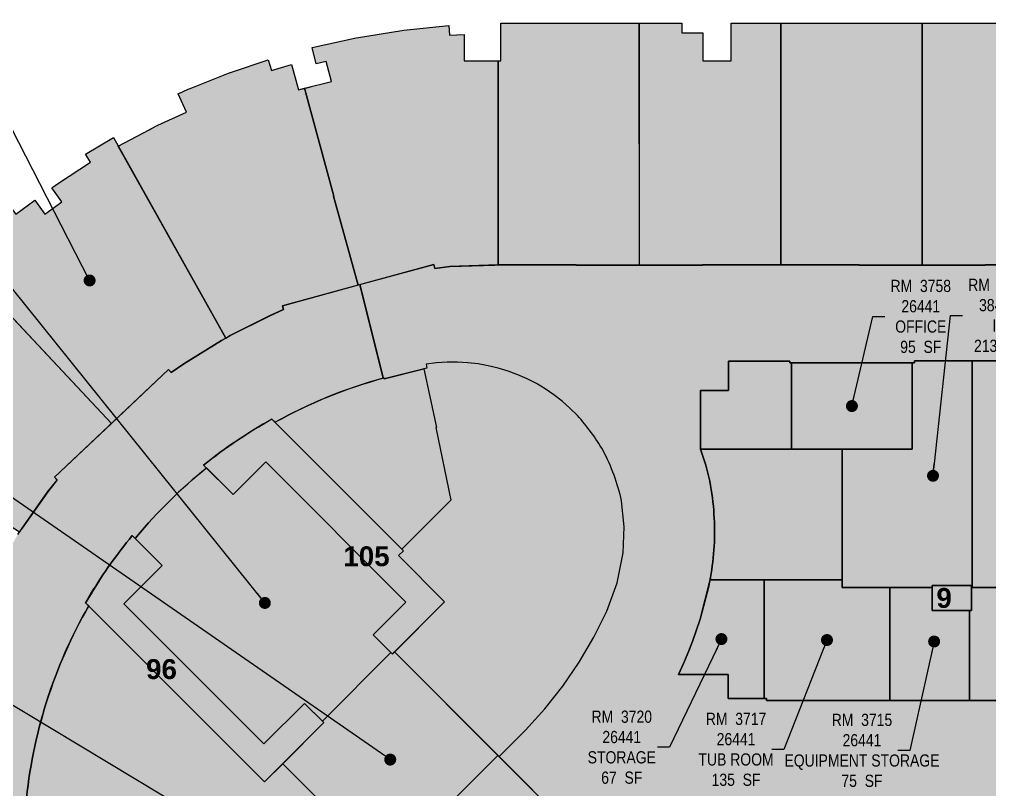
# Model space of a CAD drawing. Header units: inches. Extents: x -2929 to 5743, y -2530 to 4297.
# Drawn here: x 330 to 1446, y 3370 to 4255 of the extents above; entities that cross this region are included whole.
import ezdxf

# ---------------------------------------------------------------- set-up
doc = ezdxf.new("R2010")
doc.units = ezdxf.units.IN
doc.header["$LTSCALE"] = 48
doc.header["$MEASUREMENT"] = 0
doc.layers.get('Defpoints').update_dxf_attribs({"color": 31})
for name, color, linetype in [('0-LABEL', 3, 'Continuous'), ('1-NRT', 200, 'Continuous'), ('1-NRT-PTN', 253, 'Continuous'), ('3-FCM', 190, 'Continuous'), ('3-FCM-PTN', 9, 'Continuous'), ('4-OCC', 6, 'Continuous'), ('4-OCC-PTN', 95, 'Continuous')]:
    doc.layers.add(name, color=color, linetype=linetype)
doc.styles.add('AE-101i$0$Arial_B', font='arialbd.ttf', dxfattribs={"height": 9.132805816937543})
doc.styles.add('ArialN', font='ARIALN.TTF')
doc.dimstyles.new('AB-220', dxfattribs={"dimscale": 220, "dimtxt": 0.0703125, "dimasz": 0.0625, "dimexe": 0.0625, "dimexo": 0.125, "dimgap": 0.1875, "dimtad": 0, "dimdec": 4, "dimrnd": 0.0625, "dimzin": 0, "dimdsep": 46, "dimlunit": 4, "dimtxsty": 'ArialN', "dimblk": 'ARCHTICK', "dimcen": 0.0625, "dimclrd": 256, "dimclre": 256, "dimclrt": 256, "dimadec": 0, "dimazin": 0, "dimtfac": 1, "dimtdec": 4, "dimtofl": 0, "dimtmove": 2, "dimatfit": 3, "dimldrblk": 'DOT', "dimfxl": 0, "dimfrac": 2, "dimtolj": 1, "dimtzin": 0, "dimlwd": -1, "dimlwe": -1, "dimarcsym": 0})

# ---------------------------------------------------------------- blocks, each defined once
blk = doc.blocks.new('_ArchTick')
at = {"const_width": 0.15}
blk.add_lwpolyline([(-0.5, -0.5), (0.5, 0.5)], dxfattribs=at)
blk = doc.blocks.new('_Dot')
at = {"lineweight": -2}
blk.add_line((-0.5, 0), (-1, 0), dxfattribs=at)
at = {"const_width": 0.5}
blk.add_lwpolyline([(-0.25, 0, 1), (0.25, 0, 1)], format="xyb", close=True, dxfattribs=at)

msp = doc.modelspace()

# ---------------------------------------------------------------- hatches: boundary and pattern name
at = {"layer": '1-NRT-PTN'}
h = msp.add_hatch(color=256, dxfattribs=at)
h.dxf.hatch_style = 1
edge = h.paths.add_edge_path()
edge.add_arc((896.5788345172205, 3301.064143263566), 566.0000000000701, 123.87358516390111, 128.7614464714486, ccw=False)
edge.add_arc((896.5788345170831, 3301.064143263772), 565.9999999998222, 119.17595931820551, 123.87358516390131, ccw=False)
edge.add_line((620.6575997428681, 3795.253856026463), (771.8180864450424, 3644.093369333499))
edge.add_line((771.8180864450417, 3644.093369333498), (766.1612321955497, 3638.436515084005))
edge.add_line((766.1612321955504, 3638.436515084005), (819.2826291321903, 3585.315118147366))
edge.add_line((819.2826291321896, 3585.315118147366), (759.2795477531092, 3525.312036768284))
edge.add_line((759.2795477531099, 3525.312036768284), (737.0940724933807, 3547.497512028014))
edge.add_line((737.0940724933807, 3547.497512028014), (774.6461471156044, 3585.049586650236))
edge.add_line((774.6461471156038, 3585.049586650236), (613.6025777003695, 3746.09315606547))
edge.add_line((613.6025777003701, 3746.09315606547), (576.0505030781469, 3708.541081443247))
edge.add_line((576.0505030781469, 3708.541081443247), (542.2179711306667, 3742.407975779684))
h = msp.add_hatch(color=256, dxfattribs=at)
h.dxf.hatch_style = 1
edge = h.paths.add_edge_path()
edge.add_arc((896.5788345171909, 3301.06414326361), 566.0000000000178, 140.4632226110265, 148.7487238157145, ccw=False)
edge.add_line((460.0705024389886, 3661.364678964468), (494.4554515246496, 3626.946029889752))
edge.add_line((494.4554515246496, 3626.946029889752), (450.5260762892208, 3583.016654654322))
edge.add_line((450.5260762892208, 3583.016654654322), (611.569645704456, 3421.973085239087))
edge.add_line((611.569645704456, 3421.973085239087), (658.2516663910715, 3468.655105925727))
edge.add_line((658.2516663910715, 3468.655105925727), (680.4371416508161, 3446.469630665993))
edge.add_line((680.4371416508161, 3446.469630665993), (612.2767524872047, 3378.309241502382))
edge.add_line((612.2767524872047, 3378.309241502382), (406.4502341095949, 3584.135759877886))
edge.add_line((406.4502341095949, 3584.135759877886), (412.7052559420908, 3594.700585070389))
h = msp.add_hatch(color=256, dxfattribs=at)
h.dxf.hatch_style = 1
h.paths.add_polyline_path([(1379.827723035016, 3575.296629119158), (1379.827723035016, 3604.046333682068), (1425.077723035013, 3604.046333682068), (1425.077723035014, 3575.296629119158)])
at = {"layer": '3-FCM-PTN'}
h = msp.add_hatch(color=256, dxfattribs=at)
h.dxf.hatch_style = 1
edge = h.paths.add_edge_path()
edge.add_line((1113.585285168059, 3828.178176074537), (1113.585285168059, 3760.740676074537))
edge.add_arc((869.5289934594625, 3671.531797863113), 259.8493745889951, 3.151092987764514, 20.078663492426074, ccw=False)
edge.add_arc((828.7533601960399, 3666.157573796949), 300.8750000000045, -10.11773143963751, 3.7461406498250085, ccw=False)
edge.add_arc((828.7533601945615, 3666.157573797244), 300.8750000015119, 347.92381447971536, 349.8822685603567, ccw=False)
edge.add_line((1122.97008020435, 3603.210871797921), (1112.984782065922, 3565.510731136472))
edge.add_line((1112.984782065922, 3565.510731136472), (1104.188484346047, 3539.665506423167))
edge.add_line((1104.188484346047, 3539.665506423167), (1099.248014161426, 3526.938901211724))
edge.add_line((1099.248014161426, 3526.938901211724), (1093.951221618854, 3514.356446956004))
edge.add_line((1093.951221618854, 3514.356446956004), (1088.30203977551, 3501.928176074533))
edge.add_line((1088.30203977551, 3501.928176074533), (1145.459990067611, 3501.928176074533))
edge.add_line((1145.459990067611, 3501.928176074533), (1145.459990067611, 3474.303176074534))
edge.add_line((1145.459990067611, 3474.303176074534), (1189.334990067612, 3474.303176074534))
edge.add_line((1189.334990067612, 3474.303176074534), (1189.334990067612, 3472.053176074534))
edge.add_line((1189.334990067612, 3472.053176074534), (1334.709990067612, 3472.053176074534))
edge.add_line((1334.709990067612, 3472.053176074534), (1334.709990067612, 3471.928176074534))
edge.add_line((1334.709990067612, 3471.928176074534), (1501.584990067611, 3471.928176074533))
edge.add_line((1501.584990067611, 3471.928176074533), (1501.584990067611, 3500.053176074531))
edge.add_line((1501.584990067611, 3500.053176074531), (1517.084990070073, 3500.053176074531))
edge.add_line((1517.084990070073, 3500.053176074531), (1517.084990070073, 3496.802467389151))
edge.add_line((1517.084990070073, 3496.802467389151), (1586.584990064491, 3496.802467389147))
edge.add_line((1586.58499006449, 3496.802467389147), (1586.58499006449, 3518.0205109171))
edge.add_line((1586.58499006449, 3518.0205109171), (1698.584990067591, 3518.020510917099))
edge.add_line((1698.584990067591, 3518.020510917099), (1698.585005645883, 3515.553176074531))
edge.add_line((1698.585005645883, 3515.553176074531), (1690.58499006449, 3515.553176074532))
edge.add_line((1690.58499006449, 3515.553176074532), (1690.58499006449, 3467.053908979793))
edge.add_line((1690.58499006449, 3467.053908979793), (1944.629856332604, 3467.053908979793))
edge.add_line((1944.629856332605, 3467.053908979793), (1944.629856332605, 3363.989955279225))
edge.add_line((1944.629856332605, 3363.989955279225), (1842.834990067608, 3363.988674440919))
edge.add_line((1842.834990067607, 3363.988674440919), (1842.834990067607, 3359.816732366284))
edge.add_line((1842.834990067607, 3359.816732366284), (1050.508089415122, 3359.816732366284))
edge.add_line((1050.508089415122, 3359.816732366284), (989.1376522181092, 3298.446295169271))
edge.add_line((989.1376522181095, 3298.446295169271), (958.8493182682946, 3328.734629119086))
edge.add_line((958.8493182682946, 3328.734629119086), (959.7500842529448, 3329.635395103736))
edge.add_line((959.7500842529448, 3329.635395103736), (881.9317163849728, 3407.453772524686))
edge.add_line((881.9317163849728, 3407.453772524686), (883.6552843876598, 3409.177340527373))
edge.add_line((883.6552843876598, 3409.177340527373), (897.9741967066816, 3423.496252846395))
edge.add_line((897.9741967066816, 3423.496252846395), (912.2638406049364, 3437.785896744649))
edge.add_line((912.2638406049364, 3437.785896744649), (934.6866604830357, 3462.436781651963))
edge.add_line((934.6866604830357, 3462.436781651963), (955.3072573916024, 3488.540138059605))
edge.add_line((955.3072573916024, 3488.540138059605), (974.039545825502, 3515.967075133926))
edge.add_line((974.039545825502, 3515.967075133926), (990.8766938992298, 3544.717184870477))
edge.add_line((990.8766938992298, 3544.717184870477), (1005.651996921275, 3574.48272469499))
edge.add_line((1005.651996921275, 3574.48272469499), (1017.50323852472, 3607.241322090493))
edge.add_line((1017.50323852472, 3607.241322090493), (1024.408477142869, 3641.498707449107))
edge.add_line((1024.408477142869, 3641.498707449107), (1025.890987264949, 3671.437712928913))
edge.add_line((1025.890987264949, 3671.437712928913), (1022.820053897865, 3701.253310409965))
edge.add_arc((800.6183773625517, 3652.014098521061), 227.5919265759321, 12.49466316577075, 28.04783506278979)
edge.add_arc((813.0921144072177, 3651.725140562618), 216.8054369348037, 29.66547328204623, 42.88538997744268)
edge.add_arc((829.3031230552381, 3664.747293592507), 196.0710116686777, 43.32097591850849, 99.18573728670847)
edge.add_line((798.0032381658048, 3858.30389725843), (798.9524134671101, 3853.838378556734))
edge.add_line((798.9524134671101, 3853.838378556734), (749.7827731062703, 3841.579010322327))
edge.add_line((749.7827731062707, 3841.579010322327), (749.7827730980398, 3841.579010320268))
edge.add_line((749.7827730980398, 3841.579010320268), (749.4739990687349, 3842.531419951515))
edge.add_line((749.4739990687349, 3842.531419951515), (748.7949417685304, 3842.346447369204))
edge.add_line((748.7949417685304, 3842.346447369204), (721.8063388863111, 3949.757293578431))
edge.add_line((721.8063388863111, 3949.757293578431), (806.7753617338303, 3972.922508044709))
edge.add_line((806.7753617338299, 3972.922508044709), (807.998785444358, 3968.43504183268))
edge.add_line((807.998785444358, 3968.43504183268), (825.1264872671077, 3970.439519915887))
edge.add_line((825.1264872671077, 3970.439519915887), (876.9785407355621, 3972.221680410252))
edge.add_line((876.9785407355621, 3972.221680410252), (881.0224900644921, 3972.360671371135))
edge.add_line((881.0224900644921, 3972.360671371135), (886.6024529733459, 3972.552455279214))
edge.add_line((886.6024529733459, 3972.552455279214), (970.3974900644921, 3972.553188184486))
edge.add_line((970.3974900644921, 3972.553188184486), (970.3974900644921, 3972.302362978741))
edge.add_line((970.3974900644921, 3972.302362978741), (1115.834990064493, 3972.30236297874))
edge.add_line((1115.834990064493, 3972.30236297874), (1115.834990064493, 3972.553176074546))
edge.add_line((1115.834990064493, 3972.553176074546), (1148.45999006449, 3972.553176074541))
edge.add_line((1148.45999006449, 3972.553176074541), (1263.334990064494, 3972.553176074297))
edge.add_line((1263.334990064494, 3972.553176074297), (1295.959990064494, 3972.553176074521))
edge.add_line((1295.959990064494, 3972.553176074521), (1295.959990064494, 3972.303188184459))
edge.add_line((1295.959990064494, 3972.303188184459), (1440.834990064504, 3972.303188184482))
edge.add_line((1440.834990064504, 3972.303188184482), (1440.834990064504, 3972.555615586662))
edge.add_line((1440.834990064504, 3972.555615586662), (1597.772490064495, 3972.553188184425))
edge.add_line((1597.772490064494, 3972.553188184425), (1630.397490064491, 3972.553188184425))
edge.add_line((1630.397490064491, 3972.553188184425), (1630.397490064491, 3972.303188184466))
edge.add_line((1630.397490064491, 3972.303188184466), (1775.834990064487, 3972.303188184457))
edge.add_line((1775.834990064487, 3972.303188184457), (1775.831908637123, 3972.553150197932))
edge.add_line((1775.831908637123, 3972.553150197932), (1816.33499006449, 3972.553188184482))
edge.add_line((1816.33499006449, 3972.553188184482), (1816.334990064481, 3972.303188184481))
edge.add_line((1816.334990064481, 3972.303188184481), (1948.334990064489, 3972.303188184419))
edge.add_line((1948.334990064489, 3972.303188184419), (1948.33499006449, 3972.553188184518))
edge.add_line((1948.33499006449, 3972.553188184518), (2045.584990064494, 3972.553188184429))
edge.add_line((2045.584990064494, 3972.553188184429), (2045.584990064493, 4053.803176074535))
edge.add_line((2045.584990064493, 4053.803176074535), (2045.584990064494, 4070.802455279222))
edge.add_line((2045.584990064494, 4070.802455279222), (2115.584990064494, 4070.802455279221))
edge.add_line((2115.584990064494, 4070.802455279221), (2115.584990064494, 3969.927455279221))
edge.add_line((2115.584990064494, 3969.927455279221), (2281.917934720987, 3969.30245527922))
edge.add_line((2281.917934720987, 3969.30245527922), (2281.989690995811, 3874.053176074533))
edge.add_line((2281.989690995811, 3874.053176074533), (2110.459990064488, 3874.053176074533))
edge.add_line((2110.459990064488, 3874.053176074533), (2110.459990064488, 3792.553176074537))
edge.add_line((2110.459990064488, 3792.553176074537), (2103.084990064488, 3792.553238743247))
edge.add_line((2103.084990064488, 3792.553238743247), (2103.08499006761, 3737.803176074533))
edge.add_line((2103.08499006761, 3737.803176074533), (2129.709990067593, 3737.803176072857))
edge.add_line((2129.709990067593, 3737.803176072857), (2129.709990067593, 3502.053176074531))
edge.add_line((2129.709990067593, 3502.053176074531), (2105.709990064486, 3502.053176074531))
edge.add_line((2105.709990064486, 3502.053176074531), (2105.709990064486, 3466.803908979794))
edge.add_line((2105.709990064486, 3466.803908979794), (2129.709990067605, 3466.803908979794))
edge.add_line((2129.709990067605, 3466.803908979794), (2129.709990067605, 3367.053188184478))
edge.add_line((2129.709990067605, 3367.053188184478), (2105.709990064486, 3367.053188184478))
edge.add_line((2105.709990064486, 3367.053188184478), (2105.709990064486, 3235.553176074545))
edge.add_line((2105.709990064486, 3235.553176074545), (2108.459990064486, 3235.553176074545))
edge.add_line((2108.459990064486, 3235.553176074545), (2108.459990064527, 3183.115501280774))
edge.add_line((2108.459990064527, 3183.115501280774), (1997.584990061261, 3183.115501280774))
edge.add_line((1997.584990061261, 3183.115501280774), (1997.584990067613, 3367.052455279223))
edge.add_line((1997.584990067613, 3367.052455279223), (1950.584990111152, 3367.052455294324))
edge.add_line((1950.584990111152, 3367.052455294324), (1950.584990067614, 3363.989955279222))
edge.add_line((1950.584990067613, 3363.989955279222), (1944.645481332604, 3363.989955279225))
edge.add_line((1944.645481332605, 3363.989955279225), (1944.645683330921, 3467.053908979793))
edge.add_line((1944.64568333092, 3467.053908979793), (1997.584990061368, 3467.053908976992))
edge.add_line((1997.584990061368, 3467.053908976992), (1997.584990064494, 3867.053908979795))
edge.add_line((1997.584990064494, 3867.053908979795), (1690.584990064491, 3867.053908961947))
edge.add_line((1690.584990064491, 3867.053908961947), (1690.58499006745, 3816.145510917085))
edge.add_line((1690.58499006745, 3816.145510917085), (1573.709990064401, 3816.145510917085))
edge.add_line((1573.709990064401, 3816.145510917085), (1573.709990064401, 3832.053176074538))
edge.add_line((1573.709990064401, 3832.053176074538), (1500.459990064488, 3832.053176074538))
edge.add_line((1500.459990064489, 3832.053176074538), (1500.459990064497, 3862.178176074582))
edge.add_line((1500.459990064497, 3862.178176074582), (1359.334990067612, 3862.178176074535))
edge.add_line((1359.334990067612, 3862.178176074535), (1359.334990067612, 3859.803176074535))
edge.add_line((1359.334990067612, 3859.803176074535), (1216.084990067613, 3859.803176074535))
edge.add_line((1216.084990067613, 3859.803176074535), (1216.084990067613, 3861.928176074535))
edge.add_line((1216.084990067613, 3861.928176074535), (1145.584990067612, 3861.928176074537))
edge.add_line((1145.584990067612, 3861.928176074537), (1145.584990067612, 3828.178176074537))
edge.add_line((1145.584990067612, 3828.178176074537), (1113.585285168059, 3828.178176074537))
h = msp.add_hatch(color=256, dxfattribs=at)
h.dxf.hatch_style = 1
edge = h.paths.add_edge_path()
edge.add_line((480.7723087981258, 3009.271205364294), (481.1767059991093, 3009.675602565278))
edge.add_line((481.1767059991093, 3009.675602565278), (556.2994189567939, 3084.798315522962))
edge.add_line((556.2994189567939, 3084.798315522961), (880.4371067910629, 3408.935267263099))
edge.add_line((880.4371067910622, 3408.935267263099), (959.7210865845066, 3329.651287469587))
edge.add_line((959.7210865845066, 3329.651287469587), (958.8203205998568, 3328.750521484937))
edge.add_line((958.8203205998568, 3328.750521484937), (774.7957807960572, 3144.725981681133))
edge.add_line((774.7957807960572, 3144.725981681133), (774.4419638207298, 3144.372169169407))
edge.add_line((774.4419638207298, 3144.372169169407), (693.6552776549383, 3063.585478540015))
edge.add_line((693.6552776549388, 3063.585478540016), (377.2027230318868, 2747.132923916951))
edge.add_line((377.2027230318872, 2747.13292391695), (377.202723031887, 2726.047163010781))
edge.add_line((377.2027230318868, 2726.047163010781), (337.8277109222106, 2726.047163010781))
edge.add_line((337.8277109222108, 2726.047163010781), (337.8277109222108, 2443.718362933408))
edge.add_line((337.8277109222108, 2443.718362933408), (330.5777109222104, 2443.718362933408))
edge.add_line((330.5777109222099, 2443.718362933408), (330.5777109222097, 2368.173070709805))
edge.add_line((330.5777109222099, 2368.173070709805), (345.3277230350075, 2368.173070709805))
edge.add_line((345.3277230350077, 2368.173070709805), (345.3277192273131, 2300.297332000473))
edge.add_line((345.3277192273126, 2300.297332000473), (227.5152230350084, 2300.297332000473))
edge.add_line((227.5152230350086, 2300.297332000473), (227.5152230350116, 2375.547337804545))
edge.add_line((227.5152230350113, 2375.547337804545), (223.0788189388581, 2375.547337804545))
edge.add_line((223.0788189388586, 2375.547337804545), (223.0784889018948, 2471.734837804454))
edge.add_line((223.0784889018946, 2471.734837804454), (223.3259972200067, 2471.734837804454))
edge.add_line((223.3259972200067, 2471.734837804454), (223.3259972199821, 2617.047906385417))
edge.add_line((223.3259972199821, 2617.047906385417), (223.0759972199789, 2617.047906385417))
edge.add_line((223.0759972199789, 2617.047906385417), (223.0759972199562, 2797.172906385404))
edge.add_line((223.0759972199562, 2797.172906385404), (223.3259972199558, 2797.172906385404))
edge.add_line((223.3259972199558, 2797.172906385404), (223.3259972199739, 2942.049043546948))
edge.add_line((223.3259972199739, 2942.049043546948), (223.0759972199744, 2942.049043546948))
edge.add_line((223.0759972199744, 2942.049043546948), (223.0759972199967, 3122.174043546909))
edge.add_line((223.0759972199967, 3122.174043546908), (223.3259972199362, 3122.174043546908))
edge.add_line((223.3259972199362, 3122.174043546908), (223.3288189388645, 3191.548879222441))
edge.add_line((223.3288189388645, 3191.548879222441), (223.0759972199191, 3191.547163010769))
edge.add_line((223.0759972199194, 3191.547163010769), (223.0759972199298, 3284.109663010768))
edge.add_line((223.0759972199294, 3284.109663010768), (223.328818938875, 3284.109663010768))
edge.add_line((223.328818938875, 3284.109663010768), (223.3259972197823, 3301.033602811479))
edge.add_line((223.3259972197825, 3301.033602811479), (225.4623866154895, 3351.932914945446))
edge.add_line((225.4623866154898, 3351.932914945446), (225.6463596125375, 3356.797434942399))
edge.add_line((225.6463596125373, 3356.797434942399), (226.1261599134575, 3362.373460619361))
edge.add_line((226.1261599134577, 3362.373460619361), (232.6982989933645, 3412.948227209212))
edge.add_line((232.698298993364, 3412.948227209212), (235.8382854502947, 3430.228179886484))
edge.add_line((235.8382854502952, 3430.228179886484), (231.4484609566318, 3431.718324506521))
edge.add_line((231.4484609566316, 3431.718324506521), (289.2705738235738, 3602.310310045603))
edge.add_line((289.2705738235736, 3602.310310045603), (293.7392627698048, 3600.79339455127))
edge.add_line((293.739262769805, 3600.79339455127), (301.6962163674948, 3616.278288881504))
edge.add_line((301.6962163674948, 3616.278288881504), (327.5912034286093, 3660.919119877641))
edge.add_line((327.5912034286093, 3660.919119877641), (330.3707078396351, 3665.240229038418))
edge.add_line((330.3707078396351, 3665.240229038418), (333.4112453492144, 3669.960113646284))
edge.add_line((333.4112453492144, 3669.960113646284), (363.2478982946507, 3711.936585254942))
edge.add_line((363.2478982946504, 3711.936585254942), (373.8325810185111, 3725.298645289335))
edge.add_line((373.8325810185115, 3725.298645289335), (370.6497544802519, 3728.682245090647))
edge.add_line((370.6497544802514, 3728.682245090647), (501.8475754302708, 3852.100831223135))
edge.add_line((501.8475754302708, 3852.100831223136), (505.0320739027336, 3848.715609649157))
edge.add_line((505.0320739027338, 3848.715609649157), (519.4555293421508, 3858.738259805769))
edge.add_line((519.4555293421508, 3858.738259805769), (562.7396977702281, 3885.683829871351))
edge.add_line((562.7396977702283, 3885.683829871351), (567.6191526174257, 3888.445131440531))
edge.add_line((567.6191526174252, 3888.445131440531), (572.5273627478953, 3891.1591406237))
edge.add_line((572.5273627478955, 3891.1591406237), (618.1285833076208, 3914.001737878174))
edge.add_line((618.1285833076208, 3914.001737878174), (634.1923929249926, 3921.047988363599))
edge.add_line((634.1923929249924, 3921.047988363599), (632.9733174074088, 3925.53477512406))
edge.add_line((632.973317407409, 3925.53477512406), (721.799071853716, 3949.751455308439))
edge.add_line((721.7990718537158, 3949.751455308439), (747.86364904988, 3846.106992348416))
edge.add_line((747.8636490498802, 3846.106992348416), (748.7876747359348, 3842.340609099213))
edge.add_arc((896.704371262573, 3300.661440769172), 561.5119504641708, 105.2734304961236, 119.0253219318528)
edge.add_arc((878.9380096001139, 3324.795611002451), 531.8024903437381, 118.6131961946427, 128.8280798925444)
edge.add_arc((896.5521947323675, 3301.061414686595), 561.3371981902862, 128.7097795917252, 140.2621555218004)
edge.add_arc((871.2366136365843, 3320.326403057426), 529.5562146183627, 140.1140029927237, 150.5667578421164)
edge.add_arc((896.5788189388802, 3301.033575515809), 561.1249999999927, 150.1226528891559, 174.75821161997)
edge.add_arc((907.4836189317004, 3300.225622472311), 572.0580422736007, 174.7774093992154, 179.4419433045302)
edge.add_line((335.4527109222117, 3305.797337804561), (335.5777109222115, 3251.796604899302))
edge.add_line((335.5777109222117, 3251.796604899302), (335.5777109222115, 3119.972334150916))
edge.add_line((335.5777109222113, 3119.972334150916), (335.5777109222113, 3105.547163010788))
edge.add_line((335.5777109222113, 3105.547163010788), (334.8277109222113, 3105.547163010788))
edge.add_line((334.8277109222113, 3105.547163010788), (330.4527109222113, 3105.547163010788))
edge.add_line((330.4527109222113, 3105.547163010788), (330.8288189388877, 3105.547163010789))
edge.add_line((330.8288189388877, 3105.547163010789), (330.4527109222113, 3105.547163010788))
edge.add_line((330.4527109222113, 3105.547163010788), (330.8288189388873, 2992.638790672774))
edge.add_line((330.8288189388873, 2992.638790672775), (330.8288189388873, 2884.638790672775))
edge.add_arc((331.8288189388873, 2884.638790672775), 1, 180, 270)
edge.add_line((331.8288189388873, 2883.638790672775), (362.0641003130906, 2883.638790672775))
edge.add_line((362.0641003130904, 2883.638790672775), (482.5108391222564, 3004.08552948188))
edge.add_line((482.5108391222566, 3004.08552948188), (479.0487360189836, 3007.547632585153))
edge.add_line((479.0487360189836, 3007.547632585153), (480.7723087981258, 3009.271205364294))
at = {"layer": '4-OCC-PTN'}
h = msp.add_hatch(color=192, dxfattribs=at)
h.dxf.hatch_style = 1
h.paths.add_polyline_path([(1043.108900804393, 4250.297091906967), (883.9527230318965, 4250.2970505634), (883.9527230318965, 4206.797337804543), (881.0152230318965, 4206.797337804543), (881.0152230318965, 3972.354833101143), (886.5951859407505, 3972.546617009223), (970.3902230318965, 3972.547349914494), (1043.108900804391, 3972.296524708749)])
h = msp.add_hatch(color=192, dxfattribs=at)
h.dxf.hatch_style = 1
h.paths.add_polyline_path([(1148.452723031894, 3972.547337804549), (1115.827723031898, 3972.547337804554), (1115.827723031898, 3972.296524708748), (1043.390223031887, 3972.296524708749), (1043.108900804393, 4250.297091906967), (1092.077722710266, 4250.297091906967), (1092.077722710266, 4239.173070709803), (1116.327723031894, 4239.173070709803), (1116.327723031894, 4206.797337804543), (1148.577734010365, 4206.797346182251), (1148.577722710262, 4250.297119304289), (1205.890223031898, 4250.297119304289), (1205.890223031897, 3972.547337804428)])
h = msp.add_hatch(color=192, dxfattribs=at)
h.dxf.hatch_style = 1
h.paths.add_polyline_path([(1368.390151094231, 4250.297176404696), (1368.390151093534, 3972.297349914458), (1295.952723031899, 3972.297349914469), (1295.952723031899, 3972.547337804529), (1263.327723031899, 3972.547337804306), (1205.890223031897, 3972.547337804428), (1205.890223031898, 4250.297119304289), (1368.390151094231, 4250.297119303881)])
h = msp.add_hatch(color=192, dxfattribs=at)
h.dxf.hatch_style = 1
h.paths.add_polyline_path([(1542.077723031881, 4206.797337804543), (1542.077723031877, 4084.230434923013), (1540.890223031897, 4084.230434923013), (1540.890223031897, 3972.548229618151), (1440.827723031909, 3972.547349914452), (1440.827723031909, 3972.297349914447), (1368.390223031904, 3972.297349914458), (1368.390151094231, 4250.29717618488), (1471.32772271004, 4250.29717618488), (1471.32772271004, 4239.173070709801), (1483.327723031894, 4239.173070709801), (1483.327723031894, 4206.797337804543)])
h = msp.add_hatch(color=192, dxfattribs=at)
h.dxf.hatch_style = 1
h.paths.add_polyline_path([(881.0152230318965, 3972.354833101143), (825.1192202345121, 3970.433681645895), (807.9915184117624, 3968.429203562688), (806.7680947012343, 3972.916669774717), (719.880811616958, 3949.228477541973), (691.5348102700145, 4051.435642577916), (691.8780904583527, 4051.530847455945), (658.2305504252404, 4175.357397391332), (689.0400248025289, 4183.039062106469), (683.246726752463, 4206.27500901241), (671.6030534156234, 4203.371915193158), (666.9333105213614, 4222.101470796506), (717.6311628414578, 4233.242793061712), (720.1208557670266, 4233.71731433324), (770.0944996181613, 4241.798062488797), (772.5726432049735, 4242.127917552636), (824.1981274369703, 4247.534294908317), (825.0466591808474, 4236.437856194803), (841.5777230318879, 4237.10021005487), (841.5777230318879, 4206.797337804543), (881.0152230318965, 4206.797337804543)])
h = msp.add_hatch(color=192, dxfattribs=at)
h.dxf.hatch_style = 1
h.paths.add_polyline_path([(719.880811616958, 3949.228477541973), (632.9733174073699, 3925.534775124205), (634.1923929249924, 3921.047988363599), (618.1285833076208, 3914.001737878174), (572.5273627478955, 3891.1591406237), (570.29117163908, 3889.941533992611), (567.6191526174252, 3888.445131440531), (444.1308484280362, 4108.949364934948), (479.7077882493409, 4127.632757268375), (479.6475100834255, 4127.741501956711), (481.5406909273165, 4128.728553032701), (489.5310203412728, 4132.888069975692), (522.4678986220547, 4147.898327816636), (512.8538461450157, 4168.994521829165), (524.5084558848121, 4174.305813030378), (526.8693924867048, 4175.307958358511), (570.7212361272723, 4192.581510670503), (573.1278998136722, 4193.457456587688), (616.5029543693786, 4207.966577724499), (620.2089806599929, 4195.844582823076), (643.1374923171652, 4202.85445765759), (651.1335740386226, 4173.587922442715), (658.230675398227, 4175.357428550638), (691.8780904583527, 4051.530847455945), (691.5348102700141, 4051.435642577916)])
h = msp.add_hatch(color=192, dxfattribs=at)
h.dxf.hatch_style = 1
h.paths.add_polyline_path([(567.6212686270537, 3888.441353033346), (562.7396977702283, 3885.683829871351), (519.4410918946992, 3858.728227432766), (505.0320739027338, 3848.715609649157), (501.8475754302713, 3852.100831223136), (436.2486649552957, 3790.391538156925), (254.6629380271138, 3983.635780663019), (280.7430503630749, 4007.529707235716), (282.6758868285697, 4009.215152487394), (319.5490674754792, 4039.611057399914), (326.4003067782132, 4030.841871111661), (348.2112650896934, 4046.98113147398), (359.7224328584125, 4030.889466593609), (379.2422081909599, 4044.852932172285), (367.6601941047356, 4061.043634372086), (375.4736562649896, 4066.215252226883), (375.4043323913688, 4066.31998917355), (412.210953515033, 4090.68176056703), (406.4961893993463, 4099.759980535786), (438.6652026435622, 4118.708977735279)])
h = msp.add_hatch(color=192, dxfattribs=at)
h.dxf.hatch_style = 1
h.paths.add_polyline_path([(262.3234992104508, 3975.483328120264), (436.2486649552957, 3790.391538156925), (370.6497544802514, 3728.682245090647), (373.829055228508, 3725.294242773161), (362.9539738650892, 3711.532065631243), (333.4323436619793, 3669.945120322778), (332.0886290682056, 3667.933198244826), (330.3605924865119, 3665.246735624477), (117.9324314346559, 3801.8887385688), (128.7880903206428, 3818.928710115965), (119.5900571927655, 3825.132861493993), (147.3113446855668, 3864.05445034884), (148.8547494081308, 3866.102619394453), (177.8220779144058, 3902.521158493605), (179.4511923399814, 3904.45984403012), (210.2661714449137, 3939.289900464657), (212.0174692673581, 3941.167815564742), (245.4086227196713, 3975.132835021845), (253.3139033295429, 3967.227554411973)])
h = msp.add_hatch(color=192, dxfattribs=at)
h.dxf.hatch_style = 1
edge = h.paths.add_edge_path()
edge.add_line((761.6695575610056, 3527.70204657618), (881.9244493523777, 3407.447934254695))
edge.add_line((881.9244493523772, 3407.447934254695), (883.6480173550642, 3409.171502257382))
edge.add_line((883.6480173550642, 3409.171502257382), (897.966929674086, 3423.490414576403))
edge.add_line((897.966929674086, 3423.490414576403), (912.2565735723408, 3437.780058474658))
edge.add_line((912.2565735723408, 3437.780058474658), (934.6793934504401, 3462.430943381971))
edge.add_line((934.6793934504401, 3462.430943381971), (955.2999903590069, 3488.534299789613))
edge.add_line((955.2999903590069, 3488.534299789613), (974.0322787929065, 3515.961236863935))
edge.add_line((974.0322787929065, 3515.961236863935), (990.8694268666343, 3544.711346600485))
edge.add_line((990.8694268666343, 3544.711346600485), (1005.644729888679, 3574.476886424998))
edge.add_line((1005.644729888679, 3574.476886424998), (1017.495971492125, 3607.235483820501))
edge.add_line((1017.495971492125, 3607.235483820501), (1024.401210110274, 3641.492869179116))
edge.add_line((1024.401210110274, 3641.492869179116), (1025.883720232354, 3671.431874658922))
edge.add_line((1025.883720232354, 3671.431874658922), (1022.81278686527, 3701.247472139974))
edge.add_arc((800.6111103299597, 3652.008260251069), 227.591926575929, 12.49466316577105, 28.04783506279009)
edge.add_arc((813.0848473746182, 3651.719302292627), 216.8054369348069, 29.66547328204555, 42.885389977442)
edge.add_arc((829.2958560226443, 3664.741455322518), 196.0710116686749, 43.32097591850835, 99.1857372867091)
edge.add_line((797.9959711332092, 3858.298058988438), (798.9451464345145, 3853.832540286743))
edge.add_line((798.9451464345145, 3853.832540286743), (795.4687029207996, 3852.920360002669))
edge.add_line((795.4687029207996, 3852.920360002669), (809.7579127890806, 3785.694913015834))
edge.add_line((809.7579127890806, 3785.694913015834), (809.2546579750226, 3785.587942902914))
edge.add_line((809.2546579750226, 3785.587942902914), (826.3533337569181, 3702.075762203658))
edge.add_line((826.3533337569181, 3702.075762203658), (770.0945136659122, 3645.816942112628))
edge.add_line((770.0945136659122, 3645.816942112628), (771.8180864450417, 3644.093369333498))
edge.add_line((771.8180864450417, 3644.093369333498), (766.1612321955499, 3638.436515084005))
edge.add_line((766.1612321955504, 3638.436515084005), (819.2826291321901, 3585.315118147366))
edge.add_line((819.2826291321896, 3585.315118147366), (761.6695575610051, 3527.70204657618))
h = msp.add_hatch(color=192, dxfattribs=at)
h.dxf.hatch_style = 1
h.paths.add_polyline_path([(1145.577723035016, 3861.922337804545), (1216.077723035017, 3861.922337804545), (1216.077723035017, 3859.797337804543), (1218.202723035017, 3859.797337804543), (1218.202723035017, 3760.734837804544), (1113.578018135464, 3760.734837804544), (1113.578018135464, 3828.172337804545), (1145.577723035016, 3828.172337804545)])
h = msp.add_hatch(color=192, dxfattribs=at)
h.dxf.hatch_style = 1
h.paths.add_polyline_path([(1356.890223035016, 3859.797337804543), (1356.890223035016, 3760.734837804544), (1218.202723035017, 3760.734837804544), (1218.202723035017, 3859.797337804543)])
h = msp.add_hatch(color=91, dxfattribs=at)
h.dxf.hatch_style = 1
h.paths.add_polyline_path([(1425.952723034933, 3862.172337804543), (1425.952723035017, 3601.608833682067), (1425.077723035014, 3601.608833682067), (1425.077723035013, 3604.046333682068), (1379.827723035016, 3604.046333682068), (1379.827723035016, 3601.608833682067), (1276.202723031886, 3601.608833682067), (1276.202723031886, 3760.734837804544), (1356.890223035016, 3760.734837804544), (1356.890223035016, 3859.797337804543), (1359.327723035016, 3859.797337804542), (1359.327723035017, 3862.172337804543)])
h = msp.add_hatch(color=55, dxfattribs=at)
h.dxf.hatch_style = 1
h.paths.add_polyline_path([(1573.702723031873, 3832.047337804546), (1573.702723034997, 3604.052535972143), (1517.077723037478, 3604.052535972143), (1517.077723037478, 3601.608833682067), (1425.952723035017, 3601.608833682067), (1425.952723034933, 3862.172337804565), (1500.452723031894, 3862.17233780459), (1500.452723031894, 3832.047337804546)])
h = msp.add_hatch(color=192, dxfattribs=at)
h.dxf.hatch_style = 1
edge = h.paths.add_edge_path()
edge.add_line((749.7755060736736, 3841.573172052335), (795.4687029208001, 3852.920360002669))
edge.add_line((795.4687029207996, 3852.920360002669), (809.757912789066, 3785.694913015831))
edge.add_line((809.757912789066, 3785.694913015831), (809.2546579750226, 3785.587942902914))
edge.add_line((809.2546579750226, 3785.587942902914), (826.3533337569181, 3702.075762203658))
edge.add_line((826.3533337569181, 3702.075762203658), (770.0945136659122, 3645.816942112628))
edge.add_line((770.0945136659122, 3645.816942112628), (624.2609560476553, 3791.650499730886))
edge.add_arc((896.5556172825454, 3301.027521875581), 561.1196743446369, 105.19675994380819, 119.03017723451, ccw=False)
edge.add_line((749.4667320366389, 3842.525581681659), (749.7755060736736, 3841.573172052335))
h = msp.add_hatch(color=192, dxfattribs=at)
h.dxf.hatch_style = 1
edge = h.paths.add_edge_path()
edge.add_line((1113.578018135464, 3760.734837804545), (1276.202723031886, 3760.734837804544))
edge.add_line((1276.202723031886, 3760.734837804544), (1276.202723031886, 3610.734104899278))
edge.add_line((1276.202723031886, 3610.734104899278), (1124.473420004603, 3610.734104899278))
edge.add_arc((828.7460931797405, 3666.151735523967), 300.8749999834365, 349.3861924692804, 349.8822685603783)
edge.add_arc((828.7460931634482, 3666.151735526957), 300.8750000000007, 349.8822685603625, 363.746140649825)
edge.add_arc((869.5217264268642, 3671.525959593122), 259.8493745889981, 3.151092987764365, 20.07866349242601)
h = msp.add_hatch(color=192, dxfattribs=at)
h.dxf.hatch_style = 1
edge = h.paths.add_edge_path()
edge.add_arc((871.236613636539, 3320.326403057485), 529.5562146182833, 140.1140029927177, 140.3756625806443, ccw=False)
edge.add_arc((896.5521947321697, 3301.061414686906), 561.3371981899288, 128.7097795917293, 140.2621555218045, ccw=False)
edge.add_line((545.5054640047001, 3739.086120516696), (576.0505030781474, 3708.541081443247))
edge.add_line((576.0505030781474, 3708.541081443247), (613.602577700422, 3746.093156065521))
edge.add_line((613.602577700422, 3746.093156065521), (774.6461471156554, 3585.049586650288))
edge.add_line((774.6461471156547, 3585.049586650288), (737.0940724934328, 3547.497512028063))
edge.add_line((737.0940724934335, 3547.497512028063), (757.5559749739641, 3527.035609547429))
edge.add_line((757.5559749739641, 3527.035609547429), (678.713568871719, 3448.19320344518))
edge.add_line((678.713568871719, 3448.19320344518), (658.2516663911274, 3468.655105925783))
edge.add_line((658.2516663911274, 3468.655105925783), (611.569645704496, 3421.973085239151))
edge.add_line((611.569645704496, 3421.973085239151), (450.5260762892726, 3583.016654654375))
edge.add_line((450.5260762892726, 3583.016654654375), (494.4554515247005, 3626.946029889803))
edge.add_line((494.4554515247005, 3626.946029889803), (463.3499555360177, 3658.051525878445))
h = msp.add_hatch(color=192, dxfattribs=at)
h.dxf.hatch_style = 1
h.paths.add_polyline_path([(1186.765223035017, 3610.734104899278), (1186.765223035015, 3474.297337804543), (1145.452723035016, 3474.297337804543), (1145.452723035016, 3501.92233780454), (1088.295128297526, 3501.923120800981), (1093.944310140871, 3514.351391682452), (1099.241102683442, 3526.933845938172), (1104.181572868063, 3539.660451149615), (1112.977515033326, 3565.50489286648), (1124.473420004603, 3610.734104899279)])
h = msp.add_hatch(color=192, dxfattribs=at)
h.dxf.hatch_style = 1
h.paths.add_polyline_path([(1330.952723035017, 3601.608833682067), (1330.952723035017, 3472.047337804543), (1189.327723035017, 3472.047337804543), (1189.327723035017, 3474.297337804543), (1186.765223035017, 3474.297337804543), (1186.765223035017, 3610.734104899278), (1234.577723031886, 3610.734104899278), (1276.202723031886, 3610.734104899278), (1276.202723031886, 3601.608833682067)])
h = msp.add_hatch(color=192, dxfattribs=at)
h.dxf.hatch_style = 1
h.paths.add_polyline_path([(1422.640223035014, 3575.296629119158), (1422.640223035032, 3471.92233780454), (1334.702723035017, 3471.92233780454), (1334.702723035017, 3472.047337804543), (1330.952723035017, 3472.047337804543), (1330.952723035017, 3601.608833682067), (1379.827723035016, 3601.608833682067), (1379.827723035016, 3575.296629119158)])
h = msp.add_hatch(color=192, dxfattribs=at)
h.dxf.hatch_style = 1
h.paths.add_polyline_path([(1517.077723037478, 3601.608833682067), (1517.077723037478, 3500.047337804539), (1501.577723035016, 3500.047337804539), (1501.577723035016, 3471.922337804541), (1422.640223035013, 3471.922337800601), (1422.640223035014, 3575.296629119158), (1425.077723035014, 3575.296629119158), (1425.077723035014, 3601.608833682067)])
h = msp.add_hatch(color=192, dxfattribs=at)
h.dxf.hatch_style = 1
edge = h.paths.add_edge_path()
edge.add_line((410.03082891549, 3580.555165074095), (612.2767524872052, 3378.309241502381))
edge.add_line((612.2767524872052, 3378.309241502381), (633.0916603125643, 3399.124149327741))
edge.add_line((633.0916603125643, 3399.124149327741), (751.8785816752934, 3280.37697994922))
edge.add_line((751.8785816752934, 3280.37697994922), (558.023358187786, 3086.521521848692))
edge.add_line((558.023358187786, 3086.521521848692), (395.3107751371781, 3249.2341048993))
edge.add_line((395.3107751371781, 3249.2341048993), (335.5777109222117, 3249.234104899302))
edge.add_line((335.5777109222117, 3249.234104899302), (335.4527109222117, 3300.818249655084))
edge.add_line((335.4527109222117, 3300.818249655084), (335.441185411627, 3305.797337804561))
edge.add_arc((907.4720934211157, 3300.225622472315), 572.0580422736004, 174.7774093992157, 179.4419433045306, ccw=False)
edge.add_arc((896.3533775545311, 3301.076711156535), 560.9080383796647, 150.1150020005057, 174.7606031282959, ccw=False)
h = msp.add_hatch(color=192, dxfattribs=at)
h.dxf.hatch_style = 1
h.paths.add_polyline_path([(761.6695519750901, 3527.70205216206), (880.4506474330431, 3408.921726621118), (751.8785816752934, 3280.37697994922), (633.0916603125638, 3399.124149327741), (680.4371416508161, 3446.469630665993), (678.7135688716739, 3448.193203445135), (757.5559749739641, 3527.035609547429), (759.2795477531095, 3525.312036768284)])

# ---------------------------------------------------------------- linework, layer by layer
at = {"layer": '1-NRT'}
for points in [[(542.2179711306667, 3742.407975779684, -0.02133055249676349), (581.1117203102817, 3770.996585061347, -0.02050013054783271), (620.6575997428681, 3795.253856026463), (771.8180864450417, 3644.093369333498), (766.1612321955504, 3638.436515084005), (819.2826291321896, 3585.315118147366), (759.2795477531099, 3525.312036768284), (759.2795477531099, 3525.312036768284), (759.2795477531099, 3525.312036768284), (737.0940724933807, 3547.497512028014), (774.6461471156038, 3585.049586650236), (613.6025777003701, 3746.09315606547), (576.0505030781469, 3708.541081443247), (542.2179711306667, 3742.407975779684)], [(412.7052559420908, 3594.700585070389, -0.03616807753036961), (460.0705024389886, 3661.364678964468), (494.4554515246496, 3626.946029889752), (450.5260762892208, 3583.016654654322), (611.569645704456, 3421.973085239087), (658.2516663910715, 3468.655105925727), (680.4371416508161, 3446.469630665993), (612.2767524872047, 3378.309241502382), (406.4502341095949, 3584.135759877886)]]:
    msp.add_lwpolyline(points, format="xyb", close=True, dxfattribs=at)
msp.add_lwpolyline([(1379.827723035016, 3575.296629119158), (1379.827723035016, 3604.046333682068), (1425.077723035013, 3604.046333682068), (1425.077723035014, 3575.296629119158)], close=True, dxfattribs=at)
at = {"layer": '3-FCM'}
for points in [[(959.7428172203493, 3329.629556833745), (881.9244493523772, 3407.447934254695), (883.6480173550642, 3409.171502257381), (897.966929674086, 3423.490414576403), (912.2565735723408, 3437.780058474657), (934.6793934504401, 3462.430943381971), (955.2999903590069, 3488.534299789613), (974.0322787929065, 3515.961236863935), (990.8694268666343, 3544.711346600485), (1005.644729888679, 3574.476886424998), (1017.495971492125, 3607.235483820501), (1024.401210110274, 3641.492869179116), (1025.883720232353, 3671.431874658922), (1022.81278686527, 3701.247472139973, 0.06796788778587906), (1001.473578894744, 3759.023930900765, 0.0577468295474258), (971.9417583387856, 3799.2627851152, 0.2487013225084058), (797.9959711332092, 3858.298058988438), (798.9451464345145, 3853.832540286743), (749.7755060736754, 3841.573172052335), (749.7755060654445, 3841.573172050276), (749.4667320361395, 3842.525581681523), (748.7876747359351, 3842.340609099213), (721.7990718537158, 3949.751455308439), (806.7680947012343, 3972.916669774717), (807.9915184117624, 3968.429203562688), (825.1192202345121, 3970.433681645895), (876.9712737029665, 3972.215842140261), (881.0152230318965, 3972.354833101143), (886.5951859407503, 3972.546617009223), (970.3902230318965, 3972.547349914494), (970.3902230318965, 3972.296524708749), (1115.827723031898, 3972.296524708748), (1115.827723031898, 3972.547337804554), (1148.452723031894, 3972.547337804549), (1148.452723031894, 3972.547337804549), (1263.327723031899, 3972.547337804306), (1263.327723031899, 3972.547337804306), (1295.952723031899, 3972.547337804529), (1295.952723031899, 3972.297349914468), (1440.827723031909, 3972.29734991449), (1440.827723031909, 3972.54977731667), (1597.765223031899, 3972.547349914433)], [(330.3924384754778, 3665.218498402575), (333.4329759850571, 3669.938383010442), (363.2696289304931, 3711.914854619099), (373.8543116543542, 3725.276914653492), (370.6714851160941, 3728.660514454805), (501.8693060661135, 3852.079100587293), (505.0538045385765, 3848.693879013314), (519.4772599779935, 3858.716529169926), (562.761428406071, 3885.662099235508), (567.6408832532679, 3888.423400804688), (572.5490933837382, 3891.137409987857), (618.1503139434635, 3913.980007242332), (634.2141235608351, 3921.026257727756), (632.9950480432517, 3925.513044488217), (721.7990718537185, 3949.751455308428), (747.8853796857229, 3846.085261712573), (747.8853796857229, 3846.085261712573), (748.7876747359351, 3842.340609099213, 0.05987071971899321), (624.2826866776804, 3791.62876909187), (620.6793303787108, 3795.232125390621, 0.04184898273055376), (542.2397017665276, 3742.386245143854), (545.5443744219601, 3739.078216060697, 1.036681649006444e-05), (545.5271946405487, 3739.064389880847, 0.05044948437000658), (464.9182645103833, 3659.889012490297, 0.001131488608787061), (463.385488941406, 3658.046464808976), (460.0922330748313, 3661.342948328625, 0.03616807753036961), (412.726986577934, 3594.678854434546), (406.4719647454376, 3584.114029242043), (410.0525595513327, 3580.533434438252, 0.1079088427142347), (337.8221567381761, 3352.275607168713, 0.02035567946451007)], [(1500.452723031901, 3862.17233780459), (1359.327723035017, 3862.172337804543), (1359.327723035016, 3859.797337804543), (1216.077723035017, 3859.797337804543), (1216.077723035017, 3861.922337804543), (1145.577723035016, 3861.922337804545), (1145.577723035016, 3828.172337804545), (1113.578018135464, 3828.172337804545), (1113.578018135464, 3760.734837804544, -0.07399506563971855), (1128.97822150094, 3685.809678932639, -0.06056644971535852), (1124.942144439166, 3613.29660489924, -0.008545575998849895), (1122.962813171755, 3603.205033527929), (1112.977515033326, 3565.50489286648), (1104.181217313451, 3539.659668153176), (1099.240747128831, 3526.933062941733), (1093.943954586259, 3514.350608686012), (1088.294772742915, 3501.922337804541), (1145.452723035016, 3501.922337804541), (1145.452723035016, 3474.297337804543), (1189.327723035017, 3474.297337804543), (1189.327723035017, 3472.047337804543), (1334.702723035017, 3472.047337804543), (1334.702723035017, 3471.922337804543), (1501.577723035016, 3471.922337804541)]]:
    msp.add_lwpolyline(points, format="xyb", dxfattribs=at)
msp.add_lwpolyline([(556.3211495926366, 3084.776584887119), (880.4588374269049, 3408.913536627257), (959.7428172203493, 3329.629556833745)], dxfattribs=at)
at = {"layer": '4-OCC'}
for p, q in [((651.1335740386226, 4173.587922442715), (665.3275268118387, 4177.126872340026)), ((328.6974541209129, 3662.675172977561), (332.0109848228767, 3667.826497009995))]:
    msp.add_line(p, q, dxfattribs=at)
for points in [[(1043.108900804393, 4250.297091906967), (1043.108900804391, 3972.296524708749), (970.3902230318965, 3972.296524708749), (970.3902230318965, 3972.547349914494), (886.5951859407503, 3972.546617009223), (881.0152230318965, 3972.354833101143), (881.0152230318965, 4206.797337804543), (883.9527230318965, 4206.797337804543), (883.9527230318965, 4250.2970505634)], [(1148.452723031894, 3972.547337804549), (1148.452723031894, 3972.547337804549), (1115.827723031898, 3972.547337804554), (1115.827723031898, 3972.296524708748), (1043.390223031887, 3972.296524708749), (1043.108900804393, 4250.297091906967), (1092.077722710266, 4250.297091906967), (1092.077722710266, 4239.173070709803), (1116.327723031894, 4239.173070709803), (1116.327723031894, 4206.797337804543), (1148.577734010365, 4206.797346182251), (1148.577722710262, 4250.297119304289), (1205.890223031898, 4250.297119304289), (1205.890223031897, 3972.547337804428), (1148.452723031894, 3972.547337804549), (1148.452723031894, 3972.547337804549)], [(1368.390151094231, 4250.297176404696), (1368.390151093534, 3972.297349914458), (1295.952723031899, 3972.297349914469), (1295.952723031899, 3972.547337804529), (1263.327723031899, 3972.547337804306), (1263.327723031899, 3972.547337804306), (1205.890223031897, 3972.547337804428), (1205.890223031898, 4250.297119304289), (1368.390151094231, 4250.297119303881)], [(1542.077723031881, 4206.797337804543), (1542.077723031877, 4084.230434923013), (1540.890223031897, 4084.230434923013), (1540.890223031897, 3972.548229618151), (1440.827723031909, 3972.547349914452), (1440.827723031909, 3972.297349914447), (1368.390223031904, 3972.297349914458), (1368.390151094231, 4250.29717618488), (1471.32772271004, 4250.29717618488), (1471.32772271004, 4239.173070709801), (1483.327723031894, 4239.173070709801), (1483.327723031894, 4206.797337804543)], [(881.0152230318965, 3972.354833101143), (825.1192202345121, 3970.433681645895), (807.9915184117624, 3968.429203562688), (806.7680947012343, 3972.916669774717), (719.880811616958, 3949.228477541973), (691.5348102700145, 4051.435642577916), (691.8780904583527, 4051.530847455945), (658.2305504252404, 4175.357397391332), (689.0400248025289, 4183.039062106469), (683.246726752463, 4206.27500901241), (671.6030534156234, 4203.371915193158), (666.9333105213614, 4222.101470796506), (717.6311628414578, 4233.242793061712), (720.1208557670266, 4233.71731433324), (770.0944996181613, 4241.798062488797), (772.5726432049735, 4242.127917552636), (824.1981274369703, 4247.534294908317), (825.0466591808474, 4236.437856194803), (841.5777230318879, 4237.10021005487), (841.5777230318879, 4206.797337804543), (881.0152230318965, 4206.797337804543)], [(719.880811616958, 3949.228477541973), (632.9733174073699, 3925.534775124205), (634.1923929249924, 3921.047988363599), (618.1285833076208, 3914.001737878174), (572.5273627478955, 3891.1591406237), (570.29117163908, 3889.941533992611), (567.6191526174252, 3888.445131440531), (444.1308484280362, 4108.949364934948), (479.7077882493409, 4127.632757268375), (479.6475100834255, 4127.741501956711), (481.5406909273165, 4128.728553032701), (489.5310203412728, 4132.888069975692), (522.4678986220547, 4147.898327816636), (512.8538461450157, 4168.994521829165), (524.5084558848121, 4174.305813030378), (526.8693924867048, 4175.307958358511), (570.7212361272723, 4192.581510670503), (573.1278998136722, 4193.457456587688), (616.5029543693786, 4207.966577724499), (620.2089806599929, 4195.844582823076), (643.1374923171652, 4202.85445765759), (651.1335740386226, 4173.587922442715), (658.230675398227, 4175.357428550638), (691.8780904583527, 4051.530847455945), (691.5348102700141, 4051.435642577916)], [(567.6212686270537, 3888.441353033346), (562.7396977702283, 3885.683829871351), (519.4410918946992, 3858.728227432766), (505.0320739027338, 3848.715609649157), (501.8475754302713, 3852.100831223136), (436.2486649552957, 3790.391538156925), (254.6629380271138, 3983.635780663019), (280.7430503630749, 4007.529707235716), (282.6758868285697, 4009.215152487394), (319.5490674754792, 4039.611057399914), (326.4003067782132, 4030.841871111661), (348.2112650896934, 4046.98113147398), (359.7224328584125, 4030.889466593609), (379.2422081909599, 4044.852932172285), (367.6601941047356, 4061.043634372086), (375.4736562649896, 4066.215252226883), (375.4043323913688, 4066.31998917355), (412.210953515033, 4090.68176056703), (406.4961893993463, 4099.759980535786), (438.6652026435622, 4118.708977735279)], [(262.3234992104508, 3975.483328120264), (436.2486649552957, 3790.391538156925), (370.6497544802514, 3728.682245090647), (373.829055228508, 3725.294242773161), (362.9539738650892, 3711.532065631243), (333.4323436619793, 3669.945120322778), (332.0886290682056, 3667.933198244826), (330.3605924865119, 3665.246735624477), (117.9324314346559, 3801.8887385688), (128.7880903206428, 3818.928710115965), (119.5900571927655, 3825.132861493993), (147.3113446855668, 3864.05445034884), (148.8547494081308, 3866.102619394453), (177.8220779144058, 3902.521158493605), (179.4511923399814, 3904.45984403012), (210.2661714449137, 3939.289900464657), (212.0174692673581, 3941.167815564742), (245.4086227196713, 3975.132835021845), (253.3139033295429, 3967.227554411973), (262.3234992104508, 3975.483328120264)], [(1145.577723035016, 3861.922337804545), (1216.077723035017, 3861.922337804545), (1216.077723035017, 3859.797337804543), (1218.202723035017, 3859.797337804543), (1218.202723035017, 3760.734837804544), (1113.578018135464, 3760.734837804544), (1113.578018135464, 3828.172337804545), (1145.577723035016, 3828.172337804545)], [(1356.890223035016, 3859.797337804543), (1356.890223035016, 3760.734837804544), (1218.202723035017, 3760.734837804544), (1218.202723035017, 3859.797337804543)], [(1425.952723034933, 3862.172337804543), (1425.952723035017, 3601.608833682067), (1425.077723035014, 3601.608833682067), (1425.077723035013, 3604.046333682068), (1379.827723035016, 3604.046333682068), (1379.827723035016, 3601.608833682067), (1276.202723031886, 3601.608833682067), (1276.202723031886, 3760.734837804544), (1356.890223035016, 3760.734837804544), (1356.890223035016, 3859.797337804543), (1359.327723035016, 3859.797337804542), (1359.327723035017, 3862.172337804543)], [(1573.702723031873, 3832.047337804546), (1573.702723034997, 3604.052535972143), (1517.077723037478, 3604.052535972143), (1517.077723037478, 3601.608833682067), (1425.952723035017, 3601.608833682067), (1425.952723034933, 3862.172337804565), (1500.452723031894, 3862.17233780459), (1500.452723031894, 3832.047337804546)], [(1186.765223035017, 3610.734104899278), (1186.765223035015, 3474.297337804543), (1145.452723035016, 3474.297337804543), (1145.452723035016, 3501.92233780454), (1088.295128297526, 3501.923120800981), (1093.944310140871, 3514.351391682452), (1099.241102683442, 3526.933845938172), (1104.181572868063, 3539.660451149615), (1112.977515033326, 3565.50489286648), (1124.473420004603, 3610.734104899279), (1186.765223035017, 3610.734104899278)], [(1330.952723035017, 3601.608833682067), (1330.952723035017, 3472.047337804543), (1189.327723035017, 3472.047337804543), (1189.327723035017, 3474.297337804543), (1186.765223035017, 3474.297337804543), (1186.765223035017, 3610.734104899278), (1234.577723031886, 3610.734104899278), (1276.202723031886, 3610.734104899278), (1276.202723031886, 3601.608833682067)], [(1422.640223035014, 3575.296629119158), (1422.640223035032, 3471.92233780454), (1334.702723035017, 3471.92233780454), (1334.702723035017, 3472.047337804543), (1330.952723035017, 3472.047337804543), (1330.952723035017, 3601.608833682067), (1379.827723035016, 3601.608833682067), (1379.827723035016, 3575.296629119158)], [(1517.077723037478, 3601.608833682067), (1517.077723037478, 3500.047337804539), (1501.577723035016, 3500.047337804539), (1501.577723035016, 3471.922337804541), (1422.640223035013, 3471.922337800601), (1422.640223035014, 3575.296629119158), (1425.077723035014, 3575.296629119158), (1425.077723035014, 3601.608833682067)], [(761.6695519750901, 3527.70205216206), (880.4506474330431, 3408.921726621118), (751.8785816752934, 3280.37697994922), (633.0916603125638, 3399.124149327741), (680.4371416508161, 3446.469630665993), (678.7135688716739, 3448.193203445135), (757.5559749739641, 3527.035609547429), (759.2795477531095, 3525.312036768284)]]:
    msp.add_lwpolyline(points, close=True, dxfattribs=at)
at = {"layer": '4-OCC', "flags": 128}
for points in [[(761.6695575610056, 3527.70204657618), (881.9244493523772, 3407.447934254695), (883.6480173550642, 3409.171502257382), (897.966929674086, 3423.490414576403), (912.2565735723408, 3437.780058474658), (934.6793934504401, 3462.430943381971), (955.2999903590069, 3488.534299789613), (974.0322787929065, 3515.961236863935), (990.8694268666343, 3544.711346600485), (1005.644729888679, 3574.476886424998), (1017.495971492125, 3607.235483820501), (1024.401210110274, 3641.492869179116), (1025.883720232354, 3671.431874658922), (1022.81278686527, 3701.247472139974, 0.06796788778587906), (1001.473578894744, 3759.023930900765, 0.0577468295474258), (971.9417583387856, 3799.262785115201, 0.2487013225084094), (797.9959711332092, 3858.298058988438), (798.9451464345145, 3853.832540286743), (795.4687029207996, 3852.920360002669), (809.7579127890806, 3785.694913015834), (809.2546579750226, 3785.587942902914), (826.3533337569181, 3702.075762203658), (770.0945136659122, 3645.816942112628), (771.8180864450417, 3644.093369333498), (766.1612321955504, 3638.436515084005), (819.2826291321896, 3585.315118147366), (761.6695575610056, 3527.70204657618)], [(749.7755060736736, 3841.573172052335), (795.4687029207996, 3852.920360002669), (809.757912789066, 3785.694913015831), (809.2546579750226, 3785.587942902914), (826.3533337569181, 3702.075762203658), (770.0945136659122, 3645.816942112628), (624.2609560476558, 3791.650499730886, -0.06043307920197144), (749.4667320366389, 3842.525581681659)], [(410.03082891549, 3580.555165074095), (612.2767524872052, 3378.309241502381), (633.0916603125643, 3399.124149327741), (751.8785816752934, 3280.37697994922), (558.023358187786, 3086.521521848692), (395.3107751371781, 3249.2341048993), (335.5777109222117, 3249.234104899302), (335.4527109222117, 3300.818249655084), (335.441185411627, 3305.797337804561, -0.02035567946451001), (337.7889005917486, 3352.297337804555, -0.1079531713802097), (410.03082891549, 3580.555165074095)]]:
    msp.add_lwpolyline(points, format="xyb", close=True, dxfattribs=at)
at = {"layer": '4-OCC'}
for points in [[(1113.578018135464, 3760.734837804545), (1276.202723031886, 3760.734837804544), (1276.202723031886, 3610.734104899278), (1124.473420004603, 3610.734104899278, 0.002164543662986203), (1124.942144439166, 3613.296604899241, 0.06056644971535852), (1128.97822150094, 3685.809678932639, 0.07399506563971858), (1113.578018135464, 3760.734837804545)], [(463.3499555360177, 3658.051525878445, -0.001141705828250803), (464.8965338745916, 3659.910743126191, -0.05044948437000667), (545.5054640047001, 3739.086120516696), (576.0505030781474, 3708.541081443247), (613.602577700422, 3746.093156065521), (774.6461471156547, 3585.049586650288), (737.0940724934335, 3547.497512028063), (757.5559749739641, 3527.035609547429), (678.713568871719, 3448.19320344518), (658.2516663911274, 3468.655105925783), (611.569645704496, 3421.973085239151), (450.5260762892726, 3583.016654654375), (494.4554515247005, 3626.946029889803)]]:
    msp.add_lwpolyline(points, format="xyb", close=True, dxfattribs=at)

# ---------------------------------------------------------------- texts
at = {"layer": '0-LABEL', "char_height": 14, "attachment_point": 5, "style": 'ArialN'}
for s, insert in [('RM  3758\\P26441\\POFFICE\\P95  SF', (1366.715061079405, 3913.186885067253)), ('RM  3760\\P38480\\PIT\\P213  SF', (1456.024508293813, 3914.422976504433)), ('RM  3720\\P26441\\PSTORAGE\\P67  SF', (1022.948043486161, 3418.205206991561)), ('RM  3717\\P26441\\PTUB ROOM\\P135  SF', (1154.340673607407, 3415.77353867891)), ('RM  3715\\P26441\\PEQUIPMENT STORAGE\\P75  SF', (1299.115873306437, 3414.557710821951))]:
    msp.add_mtext(s, dxfattribs=dict(at, insert=insert))
at = {"layer": 'Defpoints', "style": 'AE-101i$0$Arial_B'}
for s, p in [('105', (702.8439104779313, 3626.238587079063)), ('9', (1384.71803689515, 3578.36738788006)), ('96', (476.0282458063057, 3496.58844682474))]:
    msp.add_text(s, height=22.83201454234386, dxfattribs=at).set_placement(p)

# ---------------------------------------------------------------- leaders
at = {"layer": '0-LABEL', "annotation_type": 0, "has_hookline": 1}
for points, hookline_direction, text_width in [([(411.1421033270835, 3954.550257946102), (257.0376289926207, 4254.518179915713), (243.2876289926207, 4254.518179915713)], 1, 226.0341064120055), ([(612.5861117024638, 3584.033120652336), (129.5403564540757, 4184.821142055314), (115.7903564540757, 4184.821142055314)], 1, 158.1446111869031), ([(756.7711538728036, 3404.03951605564), (-69.04479792027996, 3975.307785414518), (-82.79479792027996, 3975.307785414518)], 1, 164.6289222373806), ([(1287.546473035017, 3810.266087804544), (1311.715061079405, 3913.186885067253), (1325.465061079405, 3913.186885067253)], 0, 67.57435197817189), ([(1380.781800962835, 3730.127819175508), (1401.024508293813, 3914.422976504433), (1414.774508293813, 3914.422976504433)], 0, 67.5075034106412), ([(543.6598835384602, 3333.538343466394), (-163.5713451419833, 3758.328298379018), (-177.3213451419833, 3758.328298379018)], 1, 207.2019099590723), ([(1137.530175666272, 3542.515721351911), (1077.948043486161, 3418.205206991561), (1064.198043486161, 3418.205206991561)], 1, 76.83765347885402), ([(1258.858973035017, 3541.390721351911), (1209.340673607407, 3415.77353867891), (1195.590673607407, 3415.77353867891)], 1, 84.82128240109141), ([(1382.067511329849, 3539.714101135063), (1354.115873306437, 3414.557710821951), (1340.365873306437, 3414.557710821951)], 1, 176.0886766712142)]:
    msp.add_leader(points, dimstyle='AB-220', dxfattribs=dict(at, hookline_direction=hookline_direction, text_width=text_width))

doc.saveas('drawing.dxf')
